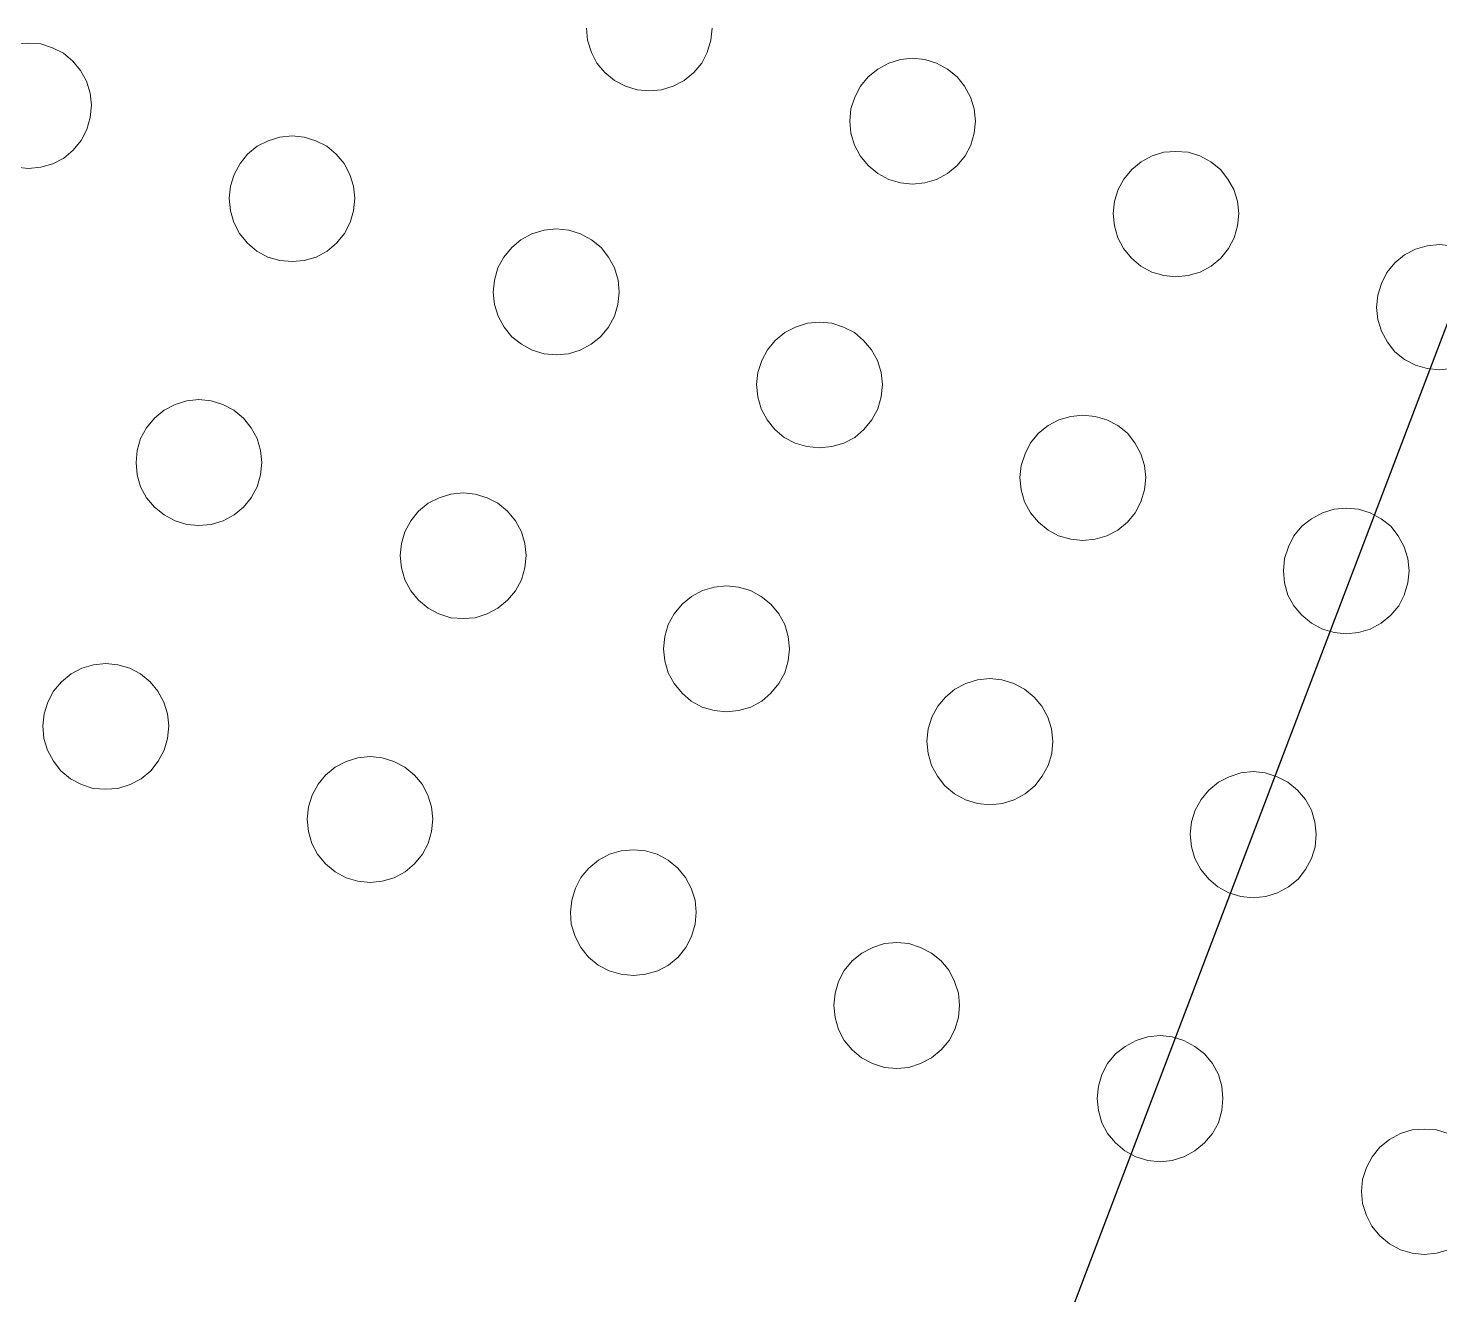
# Model space of a CAD drawing. Header units: metres. Extents: x 105014 to 106600, y 111320 to 118425.
# Drawn here: x 105895.81 to 105896.1466, y 114674.6965 to 114674.9984 of the extents above; entities that cross this region are included whole.
import ezdxf

# ---------------------------------------------------------------- set-up
doc = ezdxf.new("R2010")
doc.units = ezdxf.units.M
doc.linetypes.add('DASHED', pattern=[1.524, 1.27, -0.254])
for name, color, linetype, lineweight in [('20-EP-ZONA-DURA', 253, 'CONTINUOUS', 13), ('20-EP-ZONA-VERDE', 84, 'CONTINUOUS', 13), ('30-RED-ENEL-PROY', 1, 'DASHED', 25)]:
    doc.layers.add(name, color=color, linetype=linetype, lineweight=lineweight)

msp = doc.modelspace()

# ---------------------------------------------------------------- linework, layer by layer
at = {"layer": '20-EP-ZONA-DURA'}
for points in [[(105895.9431, 114674.9985), (105895.9434, 114674.9956), (105895.9443, 114674.9927), (105895.9456, 114674.9901), (105895.9475, 114674.9879), (105895.9498, 114674.986), (105895.9524, 114674.9846), (105895.9552, 114674.9838), (105895.9581, 114674.9835), (105895.961, 114674.9838), (105895.9638, 114674.9846), (105895.9664, 114674.986), (105895.9687, 114674.9879), (105895.9706, 114674.9901), (105895.9719, 114674.9927), (105895.9728, 114674.9956), (105895.9731, 114674.9985)], [(105895.8071, 114674.9653), (105895.8101, 114674.965), (105895.813, 114674.9653), (105895.8159, 114674.9661), (105895.8185, 114674.9675), (105895.8207, 114674.9694), (105895.8226, 114674.9717), (105895.824, 114674.9743), (105895.8248, 114674.9772), (105895.8251, 114674.9801), (105895.8251, 114674.9801), (105895.8248, 114674.983), (105895.8239, 114674.9858), (105895.8225, 114674.9884), (105895.8206, 114674.9906), (105895.8184, 114674.9925), (105895.8158, 114674.9938), (105895.813, 114674.9947), (105895.8101, 114674.9949), (105895.8072, 114674.9947)], [(105896.1494, 114674.9466), (105896.1465, 114674.9469), (105896.1436, 114674.9466), (105896.1408, 114674.9458), (105896.1382, 114674.9444), (105896.1359, 114674.9425), (105896.134, 114674.9402), (105896.1327, 114674.9376), (105896.1318, 114674.9348), (105896.1315, 114674.9319), (105896.1315, 114674.9319), (105896.1318, 114674.929), (105896.1327, 114674.9262), (105896.1341, 114674.9236), (105896.1359, 114674.9213), (105896.1382, 114674.9195), (105896.1408, 114674.9181), (105896.1436, 114674.9173), (105896.1465, 114674.917), (105896.1494, 114674.9173)], [(105896.1486, 114674.7349), (105896.1458, 114674.7358), (105896.1429, 114674.736), (105896.14, 114674.7358), (105896.1372, 114674.7349), (105896.1346, 114674.7335), (105896.1323, 114674.7317), (105896.1305, 114674.7294), (105896.1291, 114674.7268), (105896.1282, 114674.724), (105896.1279, 114674.7211), (105896.1282, 114674.7182), (105896.1291, 114674.7154), (105896.1304, 114674.7128), (105896.1323, 114674.7105), (105896.1346, 114674.7086), (105896.1372, 114674.7072), (105896.14, 114674.7064), (105896.1429, 114674.7061), (105896.1458, 114674.7064), (105896.1487, 114674.7072)]]:
    msp.add_lwpolyline(points, dxfattribs=at)
for points in [[(105896.0359, 114674.9763), (105896.0356, 114674.9792), (105896.0347, 114674.982), (105896.0333, 114674.9846), (105896.0315, 114674.9869), (105896.0292, 114674.9887), (105896.0266, 114674.9901), (105896.0238, 114674.991), (105896.0209, 114674.9913), (105896.018, 114674.991), (105896.0152, 114674.9901), (105896.0126, 114674.9887), (105896.0103, 114674.9869), (105896.0085, 114674.9846), (105896.0071, 114674.982), (105896.0062, 114674.9792), (105896.0059, 114674.9763), (105896.0062, 114674.9734), (105896.007, 114674.9706), (105896.0084, 114674.968), (105896.0103, 114674.9657), (105896.0126, 114674.9638), (105896.0152, 114674.9624), (105896.018, 114674.9616), (105896.0209, 114674.9613), (105896.0238, 114674.9616), (105896.0266, 114674.9624), (105896.0292, 114674.9638), (105896.0315, 114674.9657), (105896.0334, 114674.968), (105896.0348, 114674.9706), (105896.0356, 114674.9734), (105896.0359, 114674.9763)], [(105895.8729, 114674.9428), (105895.8758, 114674.9431), (105895.8787, 114674.9439), (105895.8813, 114674.9453), (105895.8835, 114674.9472), (105895.8854, 114674.9495), (105895.8868, 114674.9521), (105895.8876, 114674.9549), (105895.8879, 114674.9579), (105895.8876, 114674.9608), (105895.8867, 114674.9636), (105895.8853, 114674.9662), (105895.8834, 114674.9684), (105895.8812, 114674.9703), (105895.8786, 114674.9716), (105895.8758, 114674.9725), (105895.8729, 114674.9728), (105895.87, 114674.9725), (105895.8672, 114674.9716), (105895.8646, 114674.9703), (105895.8623, 114674.9684), (105895.8605, 114674.9662), (105895.8591, 114674.9636), (105895.8582, 114674.9608), (105895.8579, 114674.9579), (105895.8582, 114674.9549), (105895.859, 114674.9521), (105895.8604, 114674.9495), (105895.8623, 114674.9472), (105895.8645, 114674.9453), (105895.8671, 114674.9439), (105895.87, 114674.9431), (105895.8729, 114674.9428)], [(105896.0837, 114674.9392), (105896.0866, 114674.9395), (105896.0895, 114674.9403), (105896.0921, 114674.9417), (105896.0944, 114674.9436), (105896.0962, 114674.9459), (105896.0976, 114674.9485), (105896.0984, 114674.9513), (105896.0987, 114674.9543), (105896.0984, 114674.9572), (105896.0975, 114674.96), (105896.0961, 114674.9625), (105896.0943, 114674.9648), (105896.092, 114674.9666), (105896.0894, 114674.968), (105896.0866, 114674.9689), (105896.0837, 114674.9691), (105896.0808, 114674.9689), (105896.078, 114674.968), (105896.0754, 114674.9666), (105896.0732, 114674.9648), (105896.0713, 114674.9625), (105896.0699, 114674.96), (105896.069, 114674.9572), (105896.0687, 114674.9543), (105896.069, 114674.9513), (105896.0698, 114674.9485), (105896.0712, 114674.9459), (105896.0731, 114674.9436), (105896.0753, 114674.9417), (105896.0779, 114674.9403), (105896.0808, 114674.9395), (105896.0837, 114674.9392)], [(105895.9509, 114674.9355), (105895.9507, 114674.9384), (105895.9498, 114674.9413), (105895.9484, 114674.9439), (105895.9466, 114674.9462), (105895.9443, 114674.948), (105895.9417, 114674.9494), (105895.9389, 114674.9503), (105895.9359, 114674.9506), (105895.933, 114674.9503), (105895.9301, 114674.9494), (105895.9275, 114674.948), (105895.9253, 114674.9462), (105895.9234, 114674.9439), (105895.922, 114674.9413), (105895.9212, 114674.9384), (105895.9209, 114674.9355), (105895.9212, 114674.9326), (105895.9221, 114674.9298), (105895.9235, 114674.9272), (105895.9253, 114674.9249), (105895.9276, 114674.9231), (105895.9302, 114674.9217), (105895.933, 114674.9208), (105895.9359, 114674.9206), (105895.9388, 114674.9208), (105895.9416, 114674.9217), (105895.9442, 114674.9231), (105895.9465, 114674.9249), (105895.9484, 114674.9272), (105895.9498, 114674.9298), (105895.9506, 114674.9326), (105895.9509, 114674.9355)], [(105896.0137, 114674.9135), (105896.0134, 114674.9164), (105896.0125, 114674.9192), (105896.0111, 114674.9218), (105896.0092, 114674.924), (105896.007, 114674.9259), (105896.0044, 114674.9272), (105896.0016, 114674.9281), (105895.9987, 114674.9284), (105895.9958, 114674.9281), (105895.993, 114674.9272), (105895.9904, 114674.9259), (105895.9881, 114674.924), (105895.9863, 114674.9218), (105895.9849, 114674.9192), (105895.984, 114674.9164), (105895.9837, 114674.9135), (105895.984, 114674.9106), (105895.9848, 114674.9077), (105895.9862, 114674.9051), (105895.988, 114674.9028), (105895.9903, 114674.9009), (105895.9929, 114674.8995), (105895.9957, 114674.8987), (105895.9987, 114674.8984), (105896.0016, 114674.8987), (105896.0045, 114674.8995), (105896.0071, 114674.9009), (105896.0093, 114674.9028), (105896.0112, 114674.9051), (105896.0126, 114674.9077), (105896.0134, 114674.9106), (105896.0137, 114674.9135)], [(105895.8657, 114674.8949), (105895.8654, 114674.8978), (105895.8646, 114674.9006), (105895.8632, 114674.9032), (105895.8613, 114674.9055), (105895.859, 114674.9074), (105895.8564, 114674.9087), (105895.8536, 114674.9096), (105895.8507, 114674.9099), (105895.8478, 114674.9096), (105895.845, 114674.9087), (105895.8424, 114674.9074), (105895.8401, 114674.9055), (105895.8382, 114674.9032), (105895.8368, 114674.9006), (105895.836, 114674.8978), (105895.8357, 114674.8949), (105895.836, 114674.892), (105895.8368, 114674.8891), (105895.8382, 114674.8865), (105895.8401, 114674.8843), (105895.8424, 114674.8824), (105895.845, 114674.881), (105895.8478, 114674.8801), (105895.8507, 114674.8799), (105895.8536, 114674.8801), (105895.8565, 114674.881), (105895.8591, 114674.8824), (105895.8613, 114674.8843), (105895.8632, 114674.8865), (105895.8646, 114674.8891), (105895.8654, 114674.892), (105895.8657, 114674.8949)], [(105896.0765, 114674.8913), (105896.0762, 114674.8942), (105896.0753, 114674.897), (105896.0739, 114674.8996), (105896.0721, 114674.9019), (105896.0698, 114674.9037), (105896.0672, 114674.9051), (105896.0644, 114674.9059), (105896.0615, 114674.9062), (105896.0586, 114674.9059), (105896.0558, 114674.9051), (105896.0532, 114674.9037), (105896.0509, 114674.9019), (105896.049, 114674.8996), (105896.0477, 114674.897), (105896.0468, 114674.8942), (105896.0465, 114674.8913), (105896.0468, 114674.8884), (105896.0476, 114674.8855), (105896.049, 114674.8829), (105896.0509, 114674.8807), (105896.0532, 114674.8788), (105896.0557, 114674.8774), (105896.0586, 114674.8766), (105896.0615, 114674.8763), (105896.0644, 114674.8766), (105896.0672, 114674.8774), (105896.0698, 114674.8788), (105896.0721, 114674.8807), (105896.074, 114674.8829), (105896.0753, 114674.8855), (105896.0762, 114674.8884), (105896.0765, 114674.8913)], [(105895.9287, 114674.8727), (105895.9284, 114674.8756), (105895.9276, 114674.8784), (105895.9262, 114674.881), (105895.9243, 114674.8833), (105895.922, 114674.8852), (105895.9194, 114674.8865), (105895.9166, 114674.8874), (105895.9137, 114674.8877), (105895.9108, 114674.8874), (105895.908, 114674.8865), (105895.9054, 114674.8852), (105895.9031, 114674.8833), (105895.9012, 114674.881), (105895.8998, 114674.8784), (105895.899, 114674.8756), (105895.8987, 114674.8727), (105895.899, 114674.8698), (105895.8998, 114674.8669), (105895.9012, 114674.8643), (105895.9031, 114674.8621), (105895.9054, 114674.8602), (105895.9079, 114674.8588), (105895.9108, 114674.8579), (105895.9137, 114674.8577), (105895.9166, 114674.8579), (105895.9194, 114674.8588), (105895.922, 114674.8602), (105895.9243, 114674.8621), (105895.9262, 114674.8643), (105895.9276, 114674.8669), (105895.9284, 114674.8698), (105895.9287, 114674.8727)], [(105896.1393, 114674.8691), (105896.139, 114674.872), (105896.1381, 114674.8748), (105896.1367, 114674.8774), (105896.1349, 114674.8797), (105896.1326, 114674.8815), (105896.13, 114674.8829), (105896.1272, 114674.8838), (105896.1243, 114674.884), (105896.1214, 114674.8838), (105896.1186, 114674.8829), (105896.116, 114674.8815), (105896.1137, 114674.8797), (105896.1118, 114674.8774), (105896.1105, 114674.8748), (105896.1096, 114674.872), (105896.1093, 114674.8691), (105896.1096, 114674.8662), (105896.1104, 114674.8633), (105896.1118, 114674.8607), (105896.1137, 114674.8585), (105896.116, 114674.8566), (105896.1186, 114674.8552), (105896.1214, 114674.8544), (105896.1243, 114674.8541), (105896.1272, 114674.8544), (105896.13, 114674.8552), (105896.1326, 114674.8566), (105896.1349, 114674.8585), (105896.1368, 114674.8607), (105896.1381, 114674.8633), (105896.139, 114674.8662), (105896.1393, 114674.8691)], [(105895.9915, 114674.8505), (105895.9912, 114674.8534), (105895.9904, 114674.8563), (105895.989, 114674.8588), (105895.9871, 114674.8611), (105895.9848, 114674.863), (105895.9822, 114674.8644), (105895.9794, 114674.8652), (105895.9765, 114674.8655), (105895.9736, 114674.8652), (105895.9708, 114674.8644), (105895.9682, 114674.863), (105895.9659, 114674.8611), (105895.964, 114674.8588), (105895.9626, 114674.8563), (105895.9618, 114674.8534), (105895.9615, 114674.8505), (105895.9618, 114674.8476), (105895.9626, 114674.8448), (105895.964, 114674.8422), (105895.9659, 114674.8399), (105895.9681, 114674.838), (105895.9707, 114674.8366), (105895.9736, 114674.8358), (105895.9765, 114674.8355), (105895.9794, 114674.8358), (105895.9823, 114674.8366), (105895.9849, 114674.838), (105895.9871, 114674.8399), (105895.989, 114674.8422), (105895.9904, 114674.8448), (105895.9912, 114674.8476), (105895.9915, 114674.8505)], [(105895.8435, 114674.8321), (105895.8432, 114674.835), (105895.8423, 114674.8378), (105895.8409, 114674.8404), (105895.8391, 114674.8426), (105895.8368, 114674.8445), (105895.8342, 114674.8459), (105895.8314, 114674.8467), (105895.8285, 114674.847), (105895.8256, 114674.8467), (105895.8228, 114674.8459), (105895.8202, 114674.8445), (105895.8179, 114674.8426), (105895.816, 114674.8404), (105895.8147, 114674.8378), (105895.8138, 114674.835), (105895.8135, 114674.8321), (105895.8137, 114674.8291), (105895.8146, 114674.8263), (105895.816, 114674.8237), (105895.8178, 114674.8214), (105895.8201, 114674.8195), (105895.8227, 114674.8181), (105895.8255, 114674.8172), (105895.8285, 114674.817), (105895.8314, 114674.8172), (105895.8343, 114674.8181), (105895.8369, 114674.8195), (105895.8392, 114674.8214), (105895.841, 114674.8237), (105895.8424, 114674.8263), (105895.8432, 114674.8291), (105895.8435, 114674.8321)], [(105896.0543, 114674.8285), (105896.054, 114674.8314), (105896.0531, 114674.8342), (105896.0517, 114674.8368), (105896.0499, 114674.839), (105896.0476, 114674.8409), (105896.045, 114674.8422), (105896.0422, 114674.8431), (105896.0393, 114674.8434), (105896.0364, 114674.8431), (105896.0336, 114674.8422), (105896.031, 114674.8409), (105896.0287, 114674.839), (105896.0269, 114674.8368), (105896.0255, 114674.8342), (105896.0246, 114674.8314), (105896.0243, 114674.8285), (105896.0246, 114674.8255), (105896.0254, 114674.8227), (105896.0268, 114674.8201), (105896.0286, 114674.8178), (105896.0309, 114674.8159), (105896.0335, 114674.8145), (105896.0364, 114674.8136), (105896.0393, 114674.8133), (105896.0423, 114674.8136), (105896.0451, 114674.8145), (105896.0477, 114674.8159), (105896.05, 114674.8178), (105896.0518, 114674.8201), (105896.0532, 114674.8227), (105896.0541, 114674.8255), (105896.0543, 114674.8285)], [(105895.9065, 114674.8099), (105895.9062, 114674.8128), (105895.9053, 114674.8156), (105895.9039, 114674.8182), (105895.9021, 114674.8204), (105895.8998, 114674.8223), (105895.8972, 114674.8236), (105895.8944, 114674.8245), (105895.8915, 114674.8248), (105895.8886, 114674.8245), (105895.8858, 114674.8236), (105895.8832, 114674.8223), (105895.8809, 114674.8204), (105895.8791, 114674.8182), (105895.8777, 114674.8156), (105895.8768, 114674.8128), (105895.8765, 114674.8099), (105895.8768, 114674.8069), (105895.8776, 114674.8041), (105895.879, 114674.8015), (105895.8809, 114674.7992), (105895.8832, 114674.7973), (105895.8858, 114674.7959), (105895.8886, 114674.7951), (105895.8915, 114674.7948), (105895.8944, 114674.7951), (105895.8973, 114674.7959), (105895.8999, 114674.7973), (105895.9021, 114674.7992), (105895.904, 114674.8015), (105895.9054, 114674.8041), (105895.9062, 114674.8069), (105895.9065, 114674.8099)], [(105896.1171, 114674.8063), (105896.1168, 114674.8092), (105896.116, 114674.812), (105896.1146, 114674.8146), (105896.1127, 114674.8168), (105896.1104, 114674.8187), (105896.1078, 114674.82), (105896.105, 114674.8209), (105896.1021, 114674.8212), (105896.0992, 114674.8209), (105896.0964, 114674.82), (105896.0938, 114674.8187), (105896.0915, 114674.8168), (105896.0897, 114674.8146), (105896.0883, 114674.812), (105896.0874, 114674.8092), (105896.0871, 114674.8063), (105896.0874, 114674.8033), (105896.0882, 114674.8005), (105896.0896, 114674.7979), (105896.0915, 114674.7956), (105896.0937, 114674.7937), (105896.0963, 114674.7923), (105896.0992, 114674.7914), (105896.1021, 114674.7911), (105896.1051, 114674.7914), (105896.1079, 114674.7923), (105896.1105, 114674.7937), (105896.1128, 114674.7956), (105896.1146, 114674.7979), (105896.116, 114674.8005), (105896.1169, 114674.8033), (105896.1171, 114674.8063)], [(105895.9693, 114674.7877), (105895.969, 114674.7906), (105895.9681, 114674.7934), (105895.9667, 114674.796), (105895.9649, 114674.7982), (105895.9626, 114674.8001), (105895.96, 114674.8015), (105895.9572, 114674.8023), (105895.9543, 114674.8026), (105895.9514, 114674.8023), (105895.9486, 114674.8015), (105895.946, 114674.8001), (105895.9437, 114674.7982), (105895.9418, 114674.796), (105895.9405, 114674.7934), (105895.9396, 114674.7906), (105895.9393, 114674.7877), (105895.9395, 114674.7848), (105895.9404, 114674.7819), (105895.9418, 114674.7793), (105895.9436, 114674.777), (105895.9459, 114674.7751), (105895.9485, 114674.7737), (105895.9513, 114674.7729), (105895.9543, 114674.7726), (105895.9572, 114674.7729), (105895.9601, 114674.7737), (105895.9627, 114674.7751), (105895.965, 114674.777), (105895.9668, 114674.7793), (105895.9682, 114674.7819), (105895.969, 114674.7848), (105895.9693, 114674.7877)], [(105896.0321, 114674.7655), (105896.0318, 114674.7684), (105896.0309, 114674.7712), (105896.0296, 114674.7738), (105896.0277, 114674.7761), (105896.0254, 114674.7779), (105896.0228, 114674.7793), (105896.02, 114674.7802), (105896.0171, 114674.7805), (105896.0142, 114674.7802), (105896.0114, 114674.7793), (105896.0088, 114674.7779), (105896.0065, 114674.7761), (105896.0046, 114674.7738), (105896.0032, 114674.7712), (105896.0024, 114674.7684), (105896.0021, 114674.7655), (105896.0024, 114674.7626), (105896.0032, 114674.7597), (105896.0046, 114674.7571), (105896.0065, 114674.7549), (105896.0087, 114674.753), (105896.0113, 114674.7516), (105896.0142, 114674.7507), (105896.0171, 114674.7504), (105896.02, 114674.7507), (105896.0228, 114674.7516), (105896.0254, 114674.753), (105896.0277, 114674.7549), (105896.0296, 114674.7571), (105896.031, 114674.7597), (105896.0318, 114674.7626), (105896.0321, 114674.7655)], [(105896.0949, 114674.7433), (105896.0946, 114674.7462), (105896.0938, 114674.749), (105896.0924, 114674.7516), (105896.0905, 114674.7539), (105896.0882, 114674.7557), (105896.0856, 114674.7571), (105896.0828, 114674.758), (105896.0799, 114674.7583), (105896.077, 114674.758), (105896.0742, 114674.7571), (105896.0716, 114674.7557), (105896.0693, 114674.7539), (105896.0674, 114674.7516), (105896.066, 114674.749), (105896.0652, 114674.7462), (105896.0649, 114674.7433), (105896.0652, 114674.7404), (105896.066, 114674.7375), (105896.0674, 114674.7349), (105896.0693, 114674.7327), (105896.0715, 114674.7308), (105896.0741, 114674.7294), (105896.077, 114674.7285), (105896.0799, 114674.7282), (105896.0828, 114674.7285), (105896.0856, 114674.7294), (105896.0882, 114674.7308), (105896.0905, 114674.7327), (105896.0924, 114674.7349), (105896.0938, 114674.7375), (105896.0946, 114674.7404), (105896.0949, 114674.7433)]]:
    msp.add_lwpolyline(points, close=True, dxfattribs=at)
at = {"layer": '20-EP-ZONA-VERDE'}
for points in [[(105895.9731, 114674.9985), (105895.9728, 114674.9956), (105895.9719, 114674.9927), (105895.9706, 114674.9901), (105895.9687, 114674.9879), (105895.9664, 114674.986), (105895.9638, 114674.9846), (105895.961, 114674.9838), (105895.9581, 114674.9835), (105895.9552, 114674.9838), (105895.9524, 114674.9846), (105895.9498, 114674.986), (105895.9475, 114674.9879), (105895.9456, 114674.9901), (105895.9443, 114674.9927), (105895.9434, 114674.9956), (105895.9431, 114674.9985)], [(105895.8072, 114674.9947), (105895.8101, 114674.9949), (105895.813, 114674.9947), (105895.8158, 114674.9938), (105895.8184, 114674.9925), (105895.8206, 114674.9906), (105895.8225, 114674.9884), (105895.8239, 114674.9858), (105895.8248, 114674.983), (105895.8251, 114674.9801), (105895.8251, 114674.9801), (105895.8248, 114674.9772), (105895.824, 114674.9743), (105895.8226, 114674.9717), (105895.8207, 114674.9694), (105895.8185, 114674.9675), (105895.8159, 114674.9661), (105895.813, 114674.9653), (105895.8101, 114674.965), (105895.8071, 114674.9653)], [(105896.1494, 114674.9173), (105896.1465, 114674.917), (105896.1436, 114674.9173), (105896.1408, 114674.9181), (105896.1382, 114674.9195), (105896.1359, 114674.9213), (105896.1341, 114674.9236), (105896.1327, 114674.9262), (105896.1318, 114674.929), (105896.1315, 114674.9319), (105896.1318, 114674.9348), (105896.1327, 114674.9376), (105896.134, 114674.9402), (105896.1359, 114674.9425), (105896.1382, 114674.9444), (105896.1408, 114674.9458), (105896.1436, 114674.9466), (105896.1465, 114674.9469), (105896.1494, 114674.9466)], [(105896.1487, 114674.7072), (105896.1458, 114674.7064), (105896.1429, 114674.7061), (105896.14, 114674.7064), (105896.1372, 114674.7072), (105896.1346, 114674.7086), (105896.1323, 114674.7105), (105896.1304, 114674.7128), (105896.1291, 114674.7154), (105896.1282, 114674.7182), (105896.1279, 114674.7211), (105896.1282, 114674.724), (105896.1291, 114674.7268), (105896.1305, 114674.7294), (105896.1323, 114674.7317), (105896.1346, 114674.7335), (105896.1372, 114674.7349), (105896.14, 114674.7358), (105896.1429, 114674.736), (105896.1458, 114674.7358), (105896.1486, 114674.7349)]]:
    msp.add_lwpolyline(points, dxfattribs=at)
for points in [[(105896.0359, 114674.9763), (105896.0356, 114674.9734), (105896.0348, 114674.9706), (105896.0334, 114674.968), (105896.0315, 114674.9657), (105896.0292, 114674.9638), (105896.0266, 114674.9624), (105896.0238, 114674.9616), (105896.0209, 114674.9613), (105896.018, 114674.9616), (105896.0152, 114674.9624), (105896.0126, 114674.9638), (105896.0103, 114674.9657), (105896.0084, 114674.968), (105896.007, 114674.9706), (105896.0062, 114674.9734), (105896.0059, 114674.9763), (105896.0062, 114674.9792), (105896.0071, 114674.982), (105896.0085, 114674.9846), (105896.0103, 114674.9869), (105896.0126, 114674.9887), (105896.0152, 114674.9901), (105896.018, 114674.991), (105896.0209, 114674.9913), (105896.0238, 114674.991), (105896.0266, 114674.9901), (105896.0292, 114674.9887), (105896.0315, 114674.9869), (105896.0333, 114674.9846), (105896.0347, 114674.982), (105896.0356, 114674.9792), (105896.0359, 114674.9763)], [(105895.8879, 114674.9579), (105895.8876, 114674.9549), (105895.8868, 114674.9521), (105895.8854, 114674.9495), (105895.8835, 114674.9472), (105895.8813, 114674.9453), (105895.8787, 114674.9439), (105895.8758, 114674.9431), (105895.8729, 114674.9428), (105895.87, 114674.9431), (105895.8671, 114674.9439), (105895.8645, 114674.9453), (105895.8623, 114674.9472), (105895.8604, 114674.9495), (105895.859, 114674.9521), (105895.8582, 114674.9549), (105895.8579, 114674.9579), (105895.8582, 114674.9608), (105895.8591, 114674.9636), (105895.8605, 114674.9662), (105895.8623, 114674.9684), (105895.8646, 114674.9703), (105895.8672, 114674.9716), (105895.87, 114674.9725), (105895.8729, 114674.9728), (105895.8758, 114674.9725), (105895.8786, 114674.9716), (105895.8812, 114674.9703), (105895.8834, 114674.9684), (105895.8853, 114674.9662), (105895.8867, 114674.9636), (105895.8876, 114674.9608), (105895.8879, 114674.9579)], [(105896.0987, 114674.9543), (105896.0984, 114674.9513), (105896.0976, 114674.9485), (105896.0962, 114674.9459), (105896.0944, 114674.9436), (105896.0921, 114674.9417), (105896.0895, 114674.9403), (105896.0866, 114674.9395), (105896.0837, 114674.9392), (105896.0808, 114674.9395), (105896.0779, 114674.9403), (105896.0753, 114674.9417), (105896.0731, 114674.9436), (105896.0712, 114674.9459), (105896.0698, 114674.9485), (105896.069, 114674.9513), (105896.0687, 114674.9543), (105896.069, 114674.9572), (105896.0699, 114674.96), (105896.0713, 114674.9625), (105896.0732, 114674.9648), (105896.0754, 114674.9666), (105896.078, 114674.968), (105896.0808, 114674.9689), (105896.0837, 114674.9691), (105896.0866, 114674.9689), (105896.0894, 114674.968), (105896.092, 114674.9666), (105896.0943, 114674.9648), (105896.0961, 114674.9625), (105896.0975, 114674.96), (105896.0984, 114674.9572), (105896.0987, 114674.9543)], [(105895.9509, 114674.9355), (105895.9506, 114674.9326), (105895.9498, 114674.9298), (105895.9484, 114674.9272), (105895.9465, 114674.9249), (105895.9442, 114674.9231), (105895.9416, 114674.9217), (105895.9388, 114674.9208), (105895.9359, 114674.9206), (105895.933, 114674.9208), (105895.9302, 114674.9217), (105895.9276, 114674.9231), (105895.9253, 114674.9249), (105895.9235, 114674.9272), (105895.9221, 114674.9298), (105895.9212, 114674.9326), (105895.9209, 114674.9355), (105895.9212, 114674.9384), (105895.922, 114674.9413), (105895.9234, 114674.9439), (105895.9253, 114674.9462), (105895.9275, 114674.948), (105895.9301, 114674.9494), (105895.933, 114674.9503), (105895.9359, 114674.9506), (105895.9389, 114674.9503), (105895.9417, 114674.9494), (105895.9443, 114674.948), (105895.9466, 114674.9462), (105895.9484, 114674.9439), (105895.9498, 114674.9413), (105895.9507, 114674.9384), (105895.9509, 114674.9355)], [(105896.0137, 114674.9135), (105896.0134, 114674.9106), (105896.0126, 114674.9077), (105896.0112, 114674.9051), (105896.0093, 114674.9028), (105896.0071, 114674.9009), (105896.0045, 114674.8995), (105896.0016, 114674.8987), (105895.9987, 114674.8984), (105895.9957, 114674.8987), (105895.9929, 114674.8995), (105895.9903, 114674.9009), (105895.988, 114674.9028), (105895.9862, 114674.9051), (105895.9848, 114674.9077), (105895.984, 114674.9106), (105895.9837, 114674.9135), (105895.984, 114674.9164), (105895.9849, 114674.9192), (105895.9863, 114674.9218), (105895.9881, 114674.924), (105895.9904, 114674.9259), (105895.993, 114674.9272), (105895.9958, 114674.9281), (105895.9987, 114674.9284), (105896.0016, 114674.9281), (105896.0044, 114674.9272), (105896.007, 114674.9259), (105896.0092, 114674.924), (105896.0111, 114674.9218), (105896.0125, 114674.9192), (105896.0134, 114674.9164), (105896.0137, 114674.9135)], [(105895.8657, 114674.8949), (105895.8654, 114674.892), (105895.8646, 114674.8891), (105895.8632, 114674.8865), (105895.8613, 114674.8843), (105895.8591, 114674.8824), (105895.8565, 114674.881), (105895.8536, 114674.8801), (105895.8507, 114674.8799), (105895.8478, 114674.8801), (105895.845, 114674.881), (105895.8424, 114674.8824), (105895.8401, 114674.8843), (105895.8382, 114674.8865), (105895.8368, 114674.8891), (105895.836, 114674.892), (105895.8357, 114674.8949), (105895.836, 114674.8978), (105895.8368, 114674.9006), (105895.8382, 114674.9032), (105895.8401, 114674.9055), (105895.8424, 114674.9074), (105895.845, 114674.9087), (105895.8478, 114674.9096), (105895.8507, 114674.9099), (105895.8536, 114674.9096), (105895.8564, 114674.9087), (105895.859, 114674.9074), (105895.8613, 114674.9055), (105895.8632, 114674.9032), (105895.8646, 114674.9006), (105895.8654, 114674.8978), (105895.8657, 114674.8949)], [(105896.0765, 114674.8913), (105896.0762, 114674.8884), (105896.0753, 114674.8855), (105896.074, 114674.8829), (105896.0721, 114674.8807), (105896.0698, 114674.8788), (105896.0672, 114674.8774), (105896.0644, 114674.8766), (105896.0615, 114674.8763), (105896.0586, 114674.8766), (105896.0557, 114674.8774), (105896.0532, 114674.8788), (105896.0509, 114674.8807), (105896.049, 114674.8829), (105896.0476, 114674.8855), (105896.0468, 114674.8884), (105896.0465, 114674.8913), (105896.0468, 114674.8942), (105896.0477, 114674.897), (105896.049, 114674.8996), (105896.0509, 114674.9019), (105896.0532, 114674.9037), (105896.0558, 114674.9051), (105896.0586, 114674.9059), (105896.0615, 114674.9062), (105896.0644, 114674.9059), (105896.0672, 114674.9051), (105896.0698, 114674.9037), (105896.0721, 114674.9019), (105896.0739, 114674.8996), (105896.0753, 114674.897), (105896.0762, 114674.8942), (105896.0765, 114674.8913)], [(105895.9287, 114674.8727), (105895.9284, 114674.8698), (105895.9276, 114674.8669), (105895.9262, 114674.8643), (105895.9243, 114674.8621), (105895.922, 114674.8602), (105895.9194, 114674.8588), (105895.9166, 114674.8579), (105895.9137, 114674.8577), (105895.9108, 114674.8579), (105895.9079, 114674.8588), (105895.9054, 114674.8602), (105895.9031, 114674.8621), (105895.9012, 114674.8643), (105895.8998, 114674.8669), (105895.899, 114674.8698), (105895.8987, 114674.8727), (105895.899, 114674.8756), (105895.8998, 114674.8784), (105895.9012, 114674.881), (105895.9031, 114674.8833), (105895.9054, 114674.8852), (105895.908, 114674.8865), (105895.9108, 114674.8874), (105895.9137, 114674.8877), (105895.9166, 114674.8874), (105895.9194, 114674.8865), (105895.922, 114674.8852), (105895.9243, 114674.8833), (105895.9262, 114674.881), (105895.9276, 114674.8784), (105895.9284, 114674.8756), (105895.9287, 114674.8727)], [(105896.1393, 114674.8691), (105896.139, 114674.8662), (105896.1381, 114674.8633), (105896.1368, 114674.8607), (105896.1349, 114674.8585), (105896.1326, 114674.8566), (105896.13, 114674.8552), (105896.1272, 114674.8544), (105896.1243, 114674.8541), (105896.1214, 114674.8544), (105896.1186, 114674.8552), (105896.116, 114674.8566), (105896.1137, 114674.8585), (105896.1118, 114674.8607), (105896.1104, 114674.8633), (105896.1096, 114674.8662), (105896.1093, 114674.8691), (105896.1096, 114674.872), (105896.1105, 114674.8748), (105896.1118, 114674.8774), (105896.1137, 114674.8797), (105896.116, 114674.8815), (105896.1186, 114674.8829), (105896.1214, 114674.8838), (105896.1243, 114674.884), (105896.1272, 114674.8838), (105896.13, 114674.8829), (105896.1326, 114674.8815), (105896.1349, 114674.8797), (105896.1367, 114674.8774), (105896.1381, 114674.8748), (105896.139, 114674.872), (105896.1393, 114674.8691)], [(105895.9915, 114674.8505), (105895.9912, 114674.8476), (105895.9904, 114674.8448), (105895.989, 114674.8422), (105895.9871, 114674.8399), (105895.9849, 114674.838), (105895.9823, 114674.8366), (105895.9794, 114674.8358), (105895.9765, 114674.8355), (105895.9736, 114674.8358), (105895.9707, 114674.8366), (105895.9681, 114674.838), (105895.9659, 114674.8399), (105895.964, 114674.8422), (105895.9626, 114674.8448), (105895.9618, 114674.8476), (105895.9615, 114674.8505), (105895.9618, 114674.8534), (105895.9626, 114674.8563), (105895.964, 114674.8588), (105895.9659, 114674.8611), (105895.9682, 114674.863), (105895.9708, 114674.8644), (105895.9736, 114674.8652), (105895.9765, 114674.8655), (105895.9794, 114674.8652), (105895.9822, 114674.8644), (105895.9848, 114674.863), (105895.9871, 114674.8611), (105895.989, 114674.8588), (105895.9904, 114674.8563), (105895.9912, 114674.8534), (105895.9915, 114674.8505)], [(105895.8435, 114674.8321), (105895.8432, 114674.8291), (105895.8424, 114674.8263), (105895.841, 114674.8237), (105895.8392, 114674.8214), (105895.8369, 114674.8195), (105895.8343, 114674.8181), (105895.8314, 114674.8172), (105895.8285, 114674.817), (105895.8255, 114674.8172), (105895.8227, 114674.8181), (105895.8201, 114674.8195), (105895.8178, 114674.8214), (105895.816, 114674.8237), (105895.8146, 114674.8263), (105895.8137, 114674.8291), (105895.8135, 114674.8321), (105895.8138, 114674.835), (105895.8147, 114674.8378), (105895.816, 114674.8404), (105895.8179, 114674.8426), (105895.8202, 114674.8445), (105895.8228, 114674.8459), (105895.8256, 114674.8467), (105895.8285, 114674.847), (105895.8314, 114674.8467), (105895.8342, 114674.8459), (105895.8368, 114674.8445), (105895.8391, 114674.8426), (105895.8409, 114674.8404), (105895.8423, 114674.8378), (105895.8432, 114674.835), (105895.8435, 114674.8321)], [(105896.0543, 114674.8285), (105896.0541, 114674.8255), (105896.0532, 114674.8227), (105896.0518, 114674.8201), (105896.05, 114674.8178), (105896.0477, 114674.8159), (105896.0451, 114674.8145), (105896.0423, 114674.8136), (105896.0393, 114674.8133), (105896.0364, 114674.8136), (105896.0335, 114674.8145), (105896.0309, 114674.8159), (105896.0286, 114674.8178), (105896.0268, 114674.8201), (105896.0254, 114674.8227), (105896.0246, 114674.8255), (105896.0243, 114674.8285), (105896.0246, 114674.8314), (105896.0255, 114674.8342), (105896.0269, 114674.8368), (105896.0287, 114674.839), (105896.031, 114674.8409), (105896.0336, 114674.8422), (105896.0364, 114674.8431), (105896.0393, 114674.8434), (105896.0422, 114674.8431), (105896.045, 114674.8422), (105896.0476, 114674.8409), (105896.0499, 114674.839), (105896.0517, 114674.8368), (105896.0531, 114674.8342), (105896.054, 114674.8314), (105896.0543, 114674.8285)], [(105895.9065, 114674.8099), (105895.9062, 114674.8069), (105895.9054, 114674.8041), (105895.904, 114674.8015), (105895.9021, 114674.7992), (105895.8999, 114674.7973), (105895.8973, 114674.7959), (105895.8944, 114674.7951), (105895.8915, 114674.7948), (105895.8886, 114674.7951), (105895.8858, 114674.7959), (105895.8832, 114674.7973), (105895.8809, 114674.7992), (105895.879, 114674.8015), (105895.8776, 114674.8041), (105895.8768, 114674.8069), (105895.8765, 114674.8099), (105895.8768, 114674.8128), (105895.8777, 114674.8156), (105895.8791, 114674.8182), (105895.8809, 114674.8204), (105895.8832, 114674.8223), (105895.8858, 114674.8236), (105895.8886, 114674.8245), (105895.8915, 114674.8248), (105895.8944, 114674.8245), (105895.8972, 114674.8236), (105895.8998, 114674.8223), (105895.9021, 114674.8204), (105895.9039, 114674.8182), (105895.9053, 114674.8156), (105895.9062, 114674.8128), (105895.9065, 114674.8099)], [(105896.1171, 114674.8063), (105896.1169, 114674.8033), (105896.116, 114674.8005), (105896.1146, 114674.7979), (105896.1128, 114674.7956), (105896.1105, 114674.7937), (105896.1079, 114674.7923), (105896.1051, 114674.7914), (105896.1021, 114674.7911), (105896.0992, 114674.7914), (105896.0963, 114674.7923), (105896.0937, 114674.7937), (105896.0915, 114674.7956), (105896.0896, 114674.7979), (105896.0882, 114674.8005), (105896.0874, 114674.8033), (105896.0871, 114674.8063), (105896.0874, 114674.8092), (105896.0883, 114674.812), (105896.0897, 114674.8146), (105896.0915, 114674.8168), (105896.0938, 114674.8187), (105896.0964, 114674.82), (105896.0992, 114674.8209), (105896.1021, 114674.8212), (105896.105, 114674.8209), (105896.1078, 114674.82), (105896.1104, 114674.8187), (105896.1127, 114674.8168), (105896.1146, 114674.8146), (105896.116, 114674.812), (105896.1168, 114674.8092), (105896.1171, 114674.8063)], [(105895.9693, 114674.7877), (105895.969, 114674.7848), (105895.9682, 114674.7819), (105895.9668, 114674.7793), (105895.965, 114674.777), (105895.9627, 114674.7751), (105895.9601, 114674.7737), (105895.9572, 114674.7729), (105895.9543, 114674.7726), (105895.9513, 114674.7729), (105895.9485, 114674.7737), (105895.9459, 114674.7751), (105895.9436, 114674.777), (105895.9418, 114674.7793), (105895.9404, 114674.7819), (105895.9395, 114674.7848), (105895.9393, 114674.7877), (105895.9396, 114674.7906), (105895.9405, 114674.7934), (105895.9418, 114674.796), (105895.9437, 114674.7982), (105895.946, 114674.8001), (105895.9486, 114674.8015), (105895.9514, 114674.8023), (105895.9543, 114674.8026), (105895.9572, 114674.8023), (105895.96, 114674.8015), (105895.9626, 114674.8001), (105895.9649, 114674.7982), (105895.9667, 114674.796), (105895.9681, 114674.7934), (105895.969, 114674.7906), (105895.9693, 114674.7877)], [(105896.0321, 114674.7655), (105896.0318, 114674.7626), (105896.031, 114674.7597), (105896.0296, 114674.7571), (105896.0277, 114674.7549), (105896.0254, 114674.753), (105896.0228, 114674.7516), (105896.02, 114674.7507), (105896.0171, 114674.7504), (105896.0142, 114674.7507), (105896.0113, 114674.7516), (105896.0087, 114674.753), (105896.0065, 114674.7549), (105896.0046, 114674.7571), (105896.0032, 114674.7597), (105896.0024, 114674.7626), (105896.0021, 114674.7655), (105896.0024, 114674.7684), (105896.0032, 114674.7712), (105896.0046, 114674.7738), (105896.0065, 114674.7761), (105896.0088, 114674.7779), (105896.0114, 114674.7793), (105896.0142, 114674.7802), (105896.0171, 114674.7805), (105896.02, 114674.7802), (105896.0228, 114674.7793), (105896.0254, 114674.7779), (105896.0277, 114674.7761), (105896.0296, 114674.7738), (105896.0309, 114674.7712), (105896.0318, 114674.7684), (105896.0321, 114674.7655)], [(105896.0949, 114674.7433), (105896.0946, 114674.7404), (105896.0938, 114674.7375), (105896.0924, 114674.7349), (105896.0905, 114674.7327), (105896.0882, 114674.7308), (105896.0856, 114674.7294), (105896.0828, 114674.7285), (105896.0799, 114674.7282), (105896.077, 114674.7285), (105896.0741, 114674.7294), (105896.0715, 114674.7308), (105896.0693, 114674.7327), (105896.0674, 114674.7349), (105896.066, 114674.7375), (105896.0652, 114674.7404), (105896.0649, 114674.7433), (105896.0652, 114674.7462), (105896.066, 114674.749), (105896.0674, 114674.7516), (105896.0693, 114674.7539), (105896.0716, 114674.7557), (105896.0742, 114674.7571), (105896.077, 114674.758), (105896.0799, 114674.7583), (105896.0828, 114674.758), (105896.0856, 114674.7571), (105896.0882, 114674.7557), (105896.0905, 114674.7539), (105896.0924, 114674.7516), (105896.0938, 114674.749), (105896.0946, 114674.7462), (105896.0949, 114674.7433)]]:
    msp.add_lwpolyline(points, close=True, dxfattribs=at)
at = {"layer": '30-RED-ENEL-PROY'}
msp.add_lwpolyline([(105890.5305, 114660.1731), (105899.9015, 114684.7853)], dxfattribs=at)

doc.saveas('drawing.dxf')
